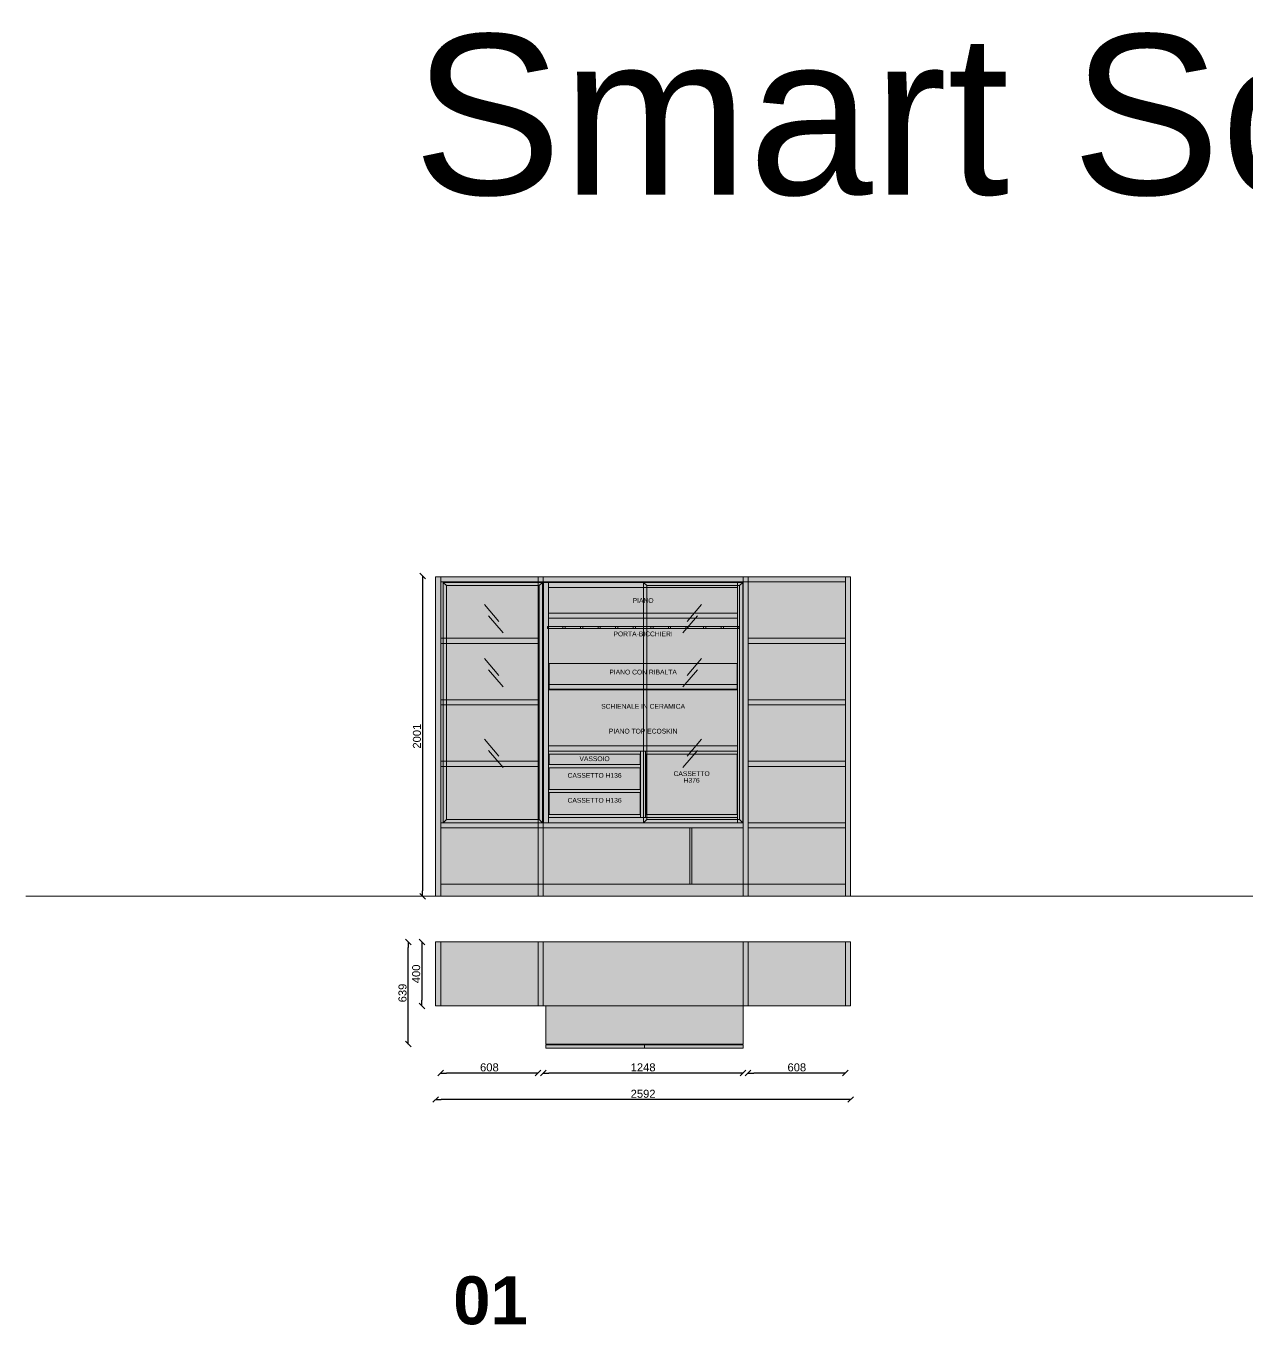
# Model space of a CAD drawing. Header units: inches. Extents: x -2150 to 187520, y -61540 to -22885.
# Drawn here: x 51079 to 58699, y -32572 to -24456 of the extents above; entities that cross this region are included whole.
import ezdxf

# ---------------------------------------------------------------- set-up
doc = ezdxf.new("R2010")
doc.units = ezdxf.units.IN
doc.header["$MEASUREMENT"] = 0
doc.linetypes.add('ISO-02 Linea a tratti', pattern=[3.81, 3.048, -0.762])
for name, color, linetype, lineweight in [('Linee arredi', 3, 'Continuous', 20), ('Nessuna', 7, 'Continuous', 5), ('Testi ENG', 7, 'Continuous', 5)]:
    doc.layers.add(name, color=color, linetype=linetype, lineweight=lineweight)
doc.layers.add('Quote', color=5, linetype='Continuous')
doc.styles.add('AI', font='Arial.ttf')
doc.styles.add('Arial', font='Arial.ttf')
doc.styles.add('Arial (bold)', font='Arial Bold.ttf')
doc.styles.add('Helvetica', font='Helvetica.ttf')
doc.dimstyles.new('M&C_quote arredo', dxfattribs={"dimtxt": 50, "dimasz": 35.34668, "dimexe": 0, "dimexo": 0, "dimgap": 10, "dimtad": 1, "dimdec": 0, "dimtxsty": 'Arial', "dimblk": 'VW_SLASH', "dimcen": 0, "dimse1": 1, "dimse2": 1, "dimazin": 0, "dimtfac": 1, "dimtdec": 0, "dimtix": 1, "dimtmove": 0, "dimatfit": 0, "dimldrblk": 'VW_SLASH', "dimfxl": 0, "dimfxlon": 1, "dimfrac": 2, "dimtolj": 1, "dimarcsym": 0})

# ---------------------------------------------------------------- blocks, each defined once
blk = doc.blocks.new('VW_SLASH')
at = {"color": 0, "linetype": 'ByBlock', "lineweight": -2, "transparency": 16777216}
blk.add_line((0, 0), (-1, 0), dxfattribs=at)
at = {"color": 0, "linetype": 'Continuous', "lineweight": -2, "transparency": 16777216, "flags": 128}
blk.add_lwpolyline([(0.5, 0.5), (-0.5, -0.5)], dxfattribs=at)
blk = doc.blocks.new('*D328')
at = {"layer": 'Defpoints', "color": 0, "transparency": 16777216}
for p in [(53637.4, -27892.6), (53556.4, -29893.6), (53637.4, -29893.6)]:
    blk.add_point(p, dxfattribs=at)
at = {"layer": 'Quote', "color": 0, "lineweight": -2, "transparency": 16777216}
blk.add_line((53556.4, -27928), (53556.4, -29858.3), dxfattribs=at)
at = {"layer": 'Quote', "color": 0, "lineweight": -2, "transparency": 16777216, "xscale": 35.3466796875, "yscale": 35.3466796875, "zscale": 35.3466796875}
for p, rotation in [((53556.4, -27892.6), 90), ((53556.4, -29893.6), 270)]:
    blk.add_blockref('VW_SLASH', p, dxfattribs=dict(at, rotation=rotation))
at = {"layer": 'Quote', "color": 0, "transparency": 16777216, "insert": (53520.9, -28893.1), "char_height": 50, "attachment_point": 5, "rotation": 90, "style": 'Arial'}
blk.add_mtext('\\A1;2001', dxfattribs=at)
blk = doc.blocks.new('*D329')
at = {"layer": 'Defpoints', "color": 0, "transparency": 16777216}
for p in [(53669.4, -30578.1), (54277.4, -30578.1), (53669.4, -30997.9)]:
    blk.add_point(p, dxfattribs=at)
at = {"layer": 'Quote', "color": 0, "lineweight": -2, "transparency": 16777216}
blk.add_line((54242, -30997.9), (53704.7, -30997.9), dxfattribs=at)
at = {"layer": 'Quote', "color": 0, "lineweight": -2, "transparency": 16777216, "xscale": 35.3466796875, "yscale": 35.3466796875, "zscale": 35.3466796875, "rotation": 180}
blk.add_blockref('VW_SLASH', (53669.4, -30997.9), dxfattribs=at)
at = {"layer": 'Quote', "color": 0, "lineweight": -2, "transparency": 16777216, "xscale": 35.3466796875, "yscale": 35.3466796875, "zscale": 35.3466796875}
blk.add_blockref('VW_SLASH', (54277.4, -30997.9), dxfattribs=at)
at = {"layer": 'Quote', "color": 0, "transparency": 16777216, "insert": (53973.4, -30962.4), "char_height": 50, "attachment_point": 5, "style": 'Arial'}
blk.add_mtext('\\A1;608', dxfattribs=at)
blk = doc.blocks.new('*D330')
at = {"layer": 'Defpoints', "color": 0, "transparency": 16777216}
for p in [(54309.4, -30837.9), (55557.4, -30837.9), (54309.4, -30997.9)]:
    blk.add_point(p, dxfattribs=at)
at = {"layer": 'Quote', "color": 0, "lineweight": -2, "transparency": 16777216}
blk.add_line((55522, -30997.9), (54344.7, -30997.9), dxfattribs=at)
at = {"layer": 'Quote', "color": 0, "lineweight": -2, "transparency": 16777216, "xscale": 35.3466796875, "yscale": 35.3466796875, "zscale": 35.3466796875, "rotation": 180}
blk.add_blockref('VW_SLASH', (54309.4, -30997.9), dxfattribs=at)
at = {"layer": 'Quote', "color": 0, "lineweight": -2, "transparency": 16777216, "xscale": 35.3466796875, "yscale": 35.3466796875, "zscale": 35.3466796875}
blk.add_blockref('VW_SLASH', (55557.4, -30997.9), dxfattribs=at)
at = {"layer": 'Quote', "color": 0, "transparency": 16777216, "insert": (54933.4, -30962.4), "char_height": 50, "attachment_point": 5, "style": 'Arial'}
blk.add_mtext('\\A1;1248', dxfattribs=at)
blk = doc.blocks.new('*D331')
at = {"layer": 'Defpoints', "color": 0, "transparency": 16777216}
for p in [(56197.4, -30578.1), (55589.4, -30837.9), (55589.4, -30997.9)]:
    blk.add_point(p, dxfattribs=at)
at = {"layer": 'Quote', "color": 0, "lineweight": -2, "transparency": 16777216}
blk.add_line((56162, -30997.9), (55624.7, -30997.9), dxfattribs=at)
at = {"layer": 'Quote', "color": 0, "lineweight": -2, "transparency": 16777216, "xscale": 35.3466796875, "yscale": 35.3466796875, "zscale": 35.3466796875, "rotation": 180}
blk.add_blockref('VW_SLASH', (55589.4, -30997.9), dxfattribs=at)
at = {"layer": 'Quote', "color": 0, "lineweight": -2, "transparency": 16777216, "xscale": 35.3466796875, "yscale": 35.3466796875, "zscale": 35.3466796875}
blk.add_blockref('VW_SLASH', (56197.4, -30997.9), dxfattribs=at)
at = {"layer": 'Quote', "color": 0, "transparency": 16777216, "insert": (55893.4, -30962.4), "char_height": 50, "attachment_point": 5, "style": 'Arial'}
blk.add_mtext('\\A1;608', dxfattribs=at)
blk = doc.blocks.new('*D332')
at = {"layer": 'Defpoints', "color": 0, "transparency": 16777216}
for p in [(53637.4, -30578.1), (56229.4, -30578.1), (53637.4, -31162.9)]:
    blk.add_point(p, dxfattribs=at)
at = {"layer": 'Quote', "color": 0, "lineweight": -2, "transparency": 16777216}
blk.add_line((56194, -31162.9), (53672.7, -31162.9), dxfattribs=at)
at = {"layer": 'Quote', "color": 0, "lineweight": -2, "transparency": 16777216, "xscale": 35.3466796875, "yscale": 35.3466796875, "zscale": 35.3466796875, "rotation": 180}
blk.add_blockref('VW_SLASH', (53637.4, -31162.9), dxfattribs=at)
at = {"layer": 'Quote', "color": 0, "lineweight": -2, "transparency": 16777216, "xscale": 35.3466796875, "yscale": 35.3466796875, "zscale": 35.3466796875}
blk.add_blockref('VW_SLASH', (56229.4, -31162.9), dxfattribs=at)
at = {"layer": 'Quote', "color": 0, "transparency": 16777216, "insert": (54933.4, -31127.4), "char_height": 50, "attachment_point": 5, "style": 'Arial'}
blk.add_mtext('\\A1;2592', dxfattribs=at)
blk = doc.blocks.new('*D333')
at = {"layer": 'Defpoints', "color": 0, "transparency": 16777216}
for p in [(53637.4, -30178.1), (53551.7, -30578.1), (53637.4, -30578.1)]:
    blk.add_point(p, dxfattribs=at)
at = {"layer": 'Quote', "color": 0, "lineweight": -2, "transparency": 16777216}
blk.add_line((53551.7, -30213.5), (53551.7, -30542.8), dxfattribs=at)
at = {"layer": 'Quote', "color": 0, "lineweight": -2, "transparency": 16777216, "xscale": 35.3466796875, "yscale": 35.3466796875, "zscale": 35.3466796875}
for p, rotation in [((53551.7, -30178.1), 90), ((53551.7, -30578.1), 270)]:
    blk.add_blockref('VW_SLASH', p, dxfattribs=dict(at, rotation=rotation))
at = {"layer": 'Quote', "color": 0, "transparency": 16777216, "insert": (53516.2, -30378.1), "char_height": 50, "attachment_point": 5, "rotation": 90, "style": 'Arial'}
blk.add_mtext('\\A1;400', dxfattribs=at)
blk = doc.blocks.new('*D334')
at = {"layer": 'Defpoints', "color": 0, "transparency": 16777216}
for p in [(53466.4, -30178.1), (54218.1, -30178.1), (54326.6, -30817.1)]:
    blk.add_point(p, dxfattribs=at)
at = {"layer": 'Quote', "color": 0, "lineweight": -2, "transparency": 16777216}
blk.add_line((53466.4, -30781.8), (53466.4, -30213.5), dxfattribs=at)
at = {"layer": 'Quote', "color": 0, "lineweight": -2, "transparency": 16777216, "xscale": 35.3466796875, "yscale": 35.3466796875, "zscale": 35.3466796875}
for p, rotation in [((53466.4, -30178.1), 90), ((53466.4, -30817.1), 270)]:
    blk.add_blockref('VW_SLASH', p, dxfattribs=dict(at, rotation=rotation))
at = {"layer": 'Quote', "color": 0, "transparency": 16777216, "insert": (53430.9, -30497.6), "char_height": 50, "attachment_point": 5, "rotation": 90, "style": 'Arial'}
blk.add_mtext('\\A1;639', dxfattribs=at)
blk = doc.blocks.new('Gruppo-47')
h = blk.add_hatch(color=252)
h.dxf.hatch_style = 1
h.paths.add_polyline_path([(-85875.7, 60391.8), (-86494.8, 60391.8), (-86474.8, 60371.8), (-85895.7, 60371.8)])
h.paths.add_polyline_path([(-85875.7, 60391.8), (-85895.7, 60371.8), (-85895.7, 58910.2), (-85875.7, 58890.2)])
h.paths.add_polyline_path([(-86474.8, 60371.8), (-86494.8, 60391.8), (-86494.8, 58890.2), (-86474.8, 58910.2)])
h.paths.add_polyline_path([(-85895.7, 58910.2), (-86474.8, 58910.2), (-86494.8, 58890.2), (-85875.7, 58890.2)])
at = {"layer": 'Linee arredi', "linetype": 'Continuous', "lineweight": 13}
for p, q in [((-86494.8, 60391.8), (-86474.8, 60371.8)), ((-85895.7, 60371.8), (-85875.7, 60391.8)), ((-86238, 60253.8), (-86147.3, 60148.1)), ((-86211.5, 60182.1), (-86120.9, 60076.4)), ((-86238, 59916.5), (-86147.3, 59810.8)), ((-86211.5, 59844.7), (-86120.9, 59739)), ((-86238, 59412.1), (-86147.3, 59306.4)), ((-86211.5, 59340.4), (-86120.9, 59234.7)), ((-86474.8, 58910.2), (-86494.8, 58890.2)), ((-85895.7, 58910.2), (-85875.7, 58890.2))]:
    blk.add_line(p, q, dxfattribs=at)
at = {"layer": 'Linee arredi', "linetype": 'Continuous', "lineweight": 13, "transparency": 33554687, "flags": 128}
for points in [[(-85875.7, 60391.8), (-85875.7, 58890.2), (-86494.8, 58890.2), (-86494.8, 60391.8)], [(-86474.8, 58910.2), (-85895.7, 58910.2), (-85895.7, 60371.8), (-86474.8, 60371.8)], [(-86474.8, 60371.8), (-85895.7, 60371.8), (-85895.7, 58910.2), (-86474.8, 58910.2)]]:
    blk.add_lwpolyline(points, close=True, dxfattribs=at)
at = {"layer": 'Linee arredi', "linetype": 'Continuous', "lineweight": 13, "flags": 128}
for points in [[(-85875.7, 60391.8), (-85875.7, 58890.2), (-86494.8, 58890.2), (-86494.8, 60391.8)], [(-86474.8, 60371.8), (-85895.7, 60371.8), (-85895.7, 58910.2), (-86474.8, 58910.2)], [(-86474.8, 58910.2), (-85895.7, 58910.2), (-85895.7, 60371.8), (-86474.8, 60371.8)]]:
    blk.add_lwpolyline(points, close=True, dxfattribs=at)
blk = doc.blocks.new('Simbolo-2')
at = {"layer": 'Nessuna', "color": 7, "linetype": 'Continuous', "lineweight": 5, "transparency": 33554687, "flags": 128}
blk.add_lwpolyline([(-47.9232, 5.9904), (47.9232, 5.9904), (47.9232, -5.9904), (-47.9232, -5.9904)], close=True, dxfattribs=at)
blk = doc.blocks.new('Gruppo-48')
h = blk.add_hatch(color=252)
h.dxf.hatch_style = 1
h.paths.add_polyline_path([(-84624.7, 60391.8), (-85243.7, 60391.8), (-85223.8, 60371.8), (-84644.7, 60371.8)])
h.paths.add_polyline_path([(-85223.8, 60371.8), (-85243.7, 60391.8), (-85243.7, 58890.2), (-85223.8, 58910.2)])
h.paths.add_polyline_path([(-84624.7, 60391.8), (-84644.7, 60371.8), (-84644.7, 58910.2), (-84624.7, 58890.2)])
h.paths.add_polyline_path([(-84644.7, 58910.2), (-85223.8, 58910.2), (-85243.7, 58890.2), (-84624.7, 58890.2)])
at = {"layer": 'Linee arredi', "linetype": 'Continuous', "lineweight": 13}
for p, q in [((-85223.8, 60371.8), (-85243.7, 60391.8)), ((-84624.7, 60391.8), (-84644.7, 60371.8)), ((-84881.5, 60253.8), (-84972.2, 60148.1)), ((-84907.9, 60182.1), (-84998.6, 60076.4)), ((-84881.5, 59916.5), (-84972.2, 59810.8)), ((-84907.9, 59844.7), (-84998.6, 59739)), ((-84881.5, 59412.1), (-84972.2, 59306.4)), ((-84907.9, 59340.4), (-84998.6, 59234.7)), ((-85223.8, 58910.2), (-85243.7, 58890.2)), ((-84644.7, 58910.2), (-84624.7, 58890.2))]:
    blk.add_line(p, q, dxfattribs=at)
at = {"layer": 'Linee arredi', "linetype": 'Continuous', "lineweight": 13, "transparency": 33554687, "flags": 128}
for points in [[(-85243.7, 60391.8), (-85243.7, 58890.2), (-84624.7, 58890.2), (-84624.7, 60391.8)], [(-84644.7, 58910.2), (-85223.8, 58910.2), (-85223.8, 60371.8), (-84644.7, 60371.8)], [(-85223.8, 60371.8), (-84644.7, 60371.8), (-84644.7, 58910.2), (-85223.8, 58910.2)]]:
    blk.add_lwpolyline(points, close=True, dxfattribs=at)
at = {"layer": 'Linee arredi', "linetype": 'Continuous', "lineweight": 13, "flags": 128}
for points in [[(-85243.7, 60391.8), (-85243.7, 58890.2), (-84624.7, 58890.2), (-84624.7, 60391.8)], [(-84644.7, 60371.8), (-85223.8, 60371.8), (-85223.8, 58910.2), (-84644.7, 58910.2)], [(-84644.7, 58910.2), (-85223.8, 58910.2), (-85223.8, 60371.8), (-84644.7, 60371.8)]]:
    blk.add_lwpolyline(points, close=True, dxfattribs=at)
blk = doc.blocks.new('Gruppo-49')
h = blk.add_hatch(color=252)
h.dxf.hatch_style = 1
h.paths.add_polyline_path([(-85868.7, 60391.8), (-85836.8, 60391.8), (-85836.8, 58890.2), (-85868.7, 58890.2)])
h = blk.add_hatch(color=252)
h.dxf.hatch_style = 1
h.paths.add_polyline_path([(-85836.8, 60391.8), (-84656.7, 60391.8), (-84656.7, 60359.8), (-85836.8, 60359.8)])
h = blk.add_hatch(color=252)
h.dxf.hatch_style = 1
h.paths.add_polyline_path([(-84656.7, 60391.8), (-84624.7, 60391.8), (-84624.7, 58890.2), (-84656.7, 58890.2)])
at = {"transparency": 33554646}
h = blk.add_hatch(color=256, dxfattribs=at)
h.dxf.hatch_style = 1
h.set_gradient(color1=(195, 255, 255), tint=1)
h.paths.add_polyline_path([(-85895.7, 60371.8), (-86474.8, 60371.8), (-86474.8, 58910.2), (-85895.7, 58910.2)])
h = blk.add_hatch(color=256, dxfattribs=at)
h.dxf.hatch_style = 1
h.set_gradient(color1=(195, 255, 255), tint=1)
h.paths.add_polyline_path([(-84644.4, 60371.8), (-85223.4, 60371.8), (-85223.4, 58910.2), (-84644.4, 58910.2)])
h = blk.add_hatch(color=252)
h.dxf.hatch_style = 1
h.paths.add_polyline_path([(-85836.8, 60200.1), (-84656.7, 60200.1), (-84656.7, 60168.1), (-85836.8, 60168.1)])
h = blk.add_hatch(color=252)
h.dxf.hatch_style = 1
h.paths.add_polyline_path([(-84659.7, 59884.1), (-84659.7, 59724.4), (-85833.8, 59724.4), (-85833.8, 59884.1)])
h = blk.add_hatch(color=252)
h.dxf.hatch_style = 1
h.paths.add_polyline_path([(-85836.8, 59369.4), (-84656.7, 59369.4), (-84656.7, 59337.5), (-85836.8, 59337.5)])
h = blk.add_hatch(color=252)
h.dxf.hatch_style = 1
h.paths.add_polyline_path([(-85833.8, 59317.5), (-85265.7, 59317.5), (-85265.7, 59253.6), (-85833.8, 59253.6)])
h = blk.add_hatch(color=252)
h.dxf.hatch_style = 1
h.paths.add_polyline_path([(-85227.8, 59317.5), (-84659.7, 59317.5), (-84659.7, 58942.1), (-85227.8, 58942.1)])
h = blk.add_hatch(color=252)
h.dxf.hatch_style = 1
h.paths.add_polyline_path([(-85833.8, 59233.6), (-85265.7, 59233.6), (-85265.7, 59097.9), (-85833.8, 59097.9)])
h = blk.add_hatch(color=252)
h.dxf.hatch_style = 1
h.paths.add_polyline_path([(-85265.7, 58942.1), (-85833.8, 58942.1), (-85833.8, 59077.9), (-85265.7, 59077.9)])
h = blk.add_hatch(color=252)
h.dxf.hatch_style = 1
h.paths.add_polyline_path([(-85836.8, 58922.1), (-84656.7, 58922.1), (-84656.7, 58890.2), (-85836.8, 58890.2)])
at = {"layer": 'Linee arredi', "linetype": 'Continuous', "lineweight": 13}
for p, q in [((-85868.7, 60391.8), (-85868.7, 58890.2)), ((-85868.7, 60391.8), (-85836.8, 60391.8)), ((-84656.7, 60391.8), (-85836.8, 60391.8)), ((-85836.8, 58890.2), (-85836.8, 60391.8)), ((-84656.7, 60359.8), (-84656.7, 60391.8)), ((-84656.7, 58890.2), (-84656.7, 60391.8)), ((-84656.7, 60391.8), (-84624.7, 60391.8)), ((-84624.7, 60391.8), (-84624.7, 58890.2)), ((-85836.8, 60359.8), (-84656.7, 60359.8)), ((-84656.7, 60200.1), (-85836.8, 60200.1)), ((-84656.7, 60168.1), (-85836.8, 60168.1)), ((-84656.7, 60116.2), (-85836.8, 60116.2)), ((-84656.7, 60104.2), (-85836.8, 60104.2)), ((-85747.9, 60104.2), (-85747.9, 60116.2)), ((-85734, 60104.2), (-85734, 60116.2)), ((-85638.1, 60104.2), (-85638.1, 60116.2)), ((-85624.1, 60104.2), (-85624.1, 60116.2)), ((-85528.3, 60104.2), (-85528.3, 60116.2)), ((-85514.3, 60104.2), (-85514.3, 60116.2)), ((-85418.5, 60104.2), (-85418.5, 60116.2)), ((-85404.5, 60104.2), (-85404.5, 60116.2)), ((-85308.6, 60104.2), (-85308.6, 60116.2)), ((-85294.7, 60104.2), (-85294.7, 60116.2)), ((-85198.8, 60104.2), (-85198.8, 60116.2)), ((-85184.8, 60104.2), (-85184.8, 60116.2)), ((-85089, 60104.2), (-85089, 60116.2)), ((-85075, 60104.2), (-85075, 60116.2)), ((-84979.2, 60104.2), (-84979.2, 60116.2)), ((-84965.2, 60104.2), (-84965.2, 60116.2)), ((-84869.3, 60104.2), (-84869.3, 60116.2)), ((-84855.4, 60104.2), (-84855.4, 60116.2)), ((-84759.5, 60104.2), (-84759.5, 60116.2)), ((-84745.5, 60104.2), (-84745.5, 60116.2)), ((-84656.7, 59720.9), (-85836.8, 59720.9)), ((-84656.7, 59369.4), (-85836.8, 59369.4)), ((-84656.7, 59337.5), (-85836.8, 59337.5)), ((-85262.7, 59337.5), (-85262.7, 58922.1)), ((-85230.8, 59337.5), (-85230.8, 58922.1)), ((-85227.8, 58942.1), (-85227.8, 59317.5)), ((-84659.7, 59317.5), (-84659.7, 58942.1)), ((-85833.8, 59221.7), (-85836.8, 59221.7)), ((-85262.7, 59221.7), (-85265.7, 59221.7)), ((-85836.8, 58922.1), (-84656.7, 58922.1)), ((-84659.7, 58942.1), (-85227.8, 58942.1)), ((-85868.7, 58890.2), (-85836.8, 58890.2)), ((-85836.8, 58890.2), (-84656.7, 58890.2)), ((-84656.7, 58890.2), (-84624.7, 58890.2))]:
    blk.add_line(p, q, dxfattribs=at)
at = {"layer": 'Linee arredi', "linetype": 'Continuous', "lineweight": 13, "transparency": 33554687, "flags": 128}
for points in [[(-85868.7, 60391.8), (-85836.8, 60391.8), (-85836.8, 58890.2), (-85868.7, 58890.2)], [(-85836.8, 60391.8), (-84656.7, 60391.8), (-84656.7, 60359.8), (-85836.8, 60359.8)], [(-84656.7, 60391.8), (-84624.7, 60391.8), (-84624.7, 58890.2), (-84656.7, 58890.2)], [(-85836.8, 60359.8), (-84656.7, 60359.8), (-84656.7, 58922.1), (-85836.8, 58922.1)], [(-85836.8, 60200.1), (-84656.7, 60200.1), (-84656.7, 60168.1), (-85836.8, 60168.1)], [(-85836.8, 59752.8), (-84656.7, 59752.8), (-84656.7, 59720.9), (-85836.8, 59720.9)], [(-85836.8, 59369.4), (-84656.7, 59369.4), (-84656.7, 59337.5), (-85836.8, 59337.5)], [(-85262.7, 59337.5), (-85230.8, 59337.5), (-85230.8, 58922.1), (-85262.7, 58922.1)], [(-85833.8, 59317.5), (-85265.7, 59317.5), (-85265.7, 59253.6), (-85833.8, 59253.6)], [(-85227.8, 59317.5), (-84659.7, 59317.5), (-84659.7, 58942.1), (-85227.8, 58942.1)], [(-85833.8, 59233.6), (-85265.7, 59233.6), (-85265.7, 59097.9), (-85833.8, 59097.9)], [(-85833.8, 59077.9), (-85265.7, 59077.9), (-85265.7, 58942.1), (-85833.8, 58942.1)], [(-85836.8, 58922.1), (-84656.7, 58922.1), (-84656.7, 58890.2), (-85836.8, 58890.2)]]:
    blk.add_lwpolyline(points, close=True, dxfattribs=at)
at = {"layer": 'Linee arredi', "linetype": 'Continuous', "lineweight": 13, "flags": 128}
blk.add_lwpolyline([(-84659.7, 59884.1), (-84659.7, 59724.4), (-85833.8, 59724.4), (-85833.8, 59884.1)], close=True, dxfattribs=at)
at = {"layer": 'Linee arredi', "linetype": 'ISO-02 Linea a tratti', "lineweight": 13, "flags": 128}
blk.add_lwpolyline([(-84656.7, 59752.8), (-84659.7, 59752.8), (-85833.8, 59752.8), (-85836.8, 59752.8)], dxfattribs=at)
at = {"layer": 'Linee arredi', "linetype": 'Continuous', "lineweight": 13}
for points in [[(-85833.8, 59233.6), (-85265.7, 59233.6), (-85265.7, 59097.9), (-85833.8, 59097.9)], [(-85265.7, 58942.1), (-85833.8, 58942.1), (-85833.8, 59077.9), (-85265.7, 59077.9)]]:
    blk.add_lwpolyline(points, close=True, dxfattribs=at)
at = {"layer": 'Linee arredi', "transparency": 33554687}
for name, p in [('Gruppo-47', (0, 0)), ('Gruppo-48', (0.3, 0))]:
    blk.add_blockref(name, p, dxfattribs=at)
at = {"layer": 'Linee arredi', "lineweight": 13, "transparency": 33554687}
for p in [(-85795.9, 60110.2), (-85686, 60110.2), (-85576.2, 60110.2), (-85466.4, 60110.2), (-85356.6, 60110.2), (-85246.7, 60110.2), (-85136.9, 60110.2), (-85027.1, 60110.2), (-84917.3, 60110.2), (-84807.4, 60110.2), (-84697.6, 60110.2)]:
    blk.add_blockref('Simbolo-2', p, dxfattribs=at)
at = {"layer": 'Testi ENG', "lineweight": 13, "transparency": 33554687, "char_height": 30, "attachment_point": 2, "line_spacing_factor": 0.834288, "style": 'Helvetica'}
for s, insert in [('PIANO', (-85246.7, 60293.3)), ('PORTA-BICCHIERI', (-85246.7, 60084.5)), ('PIANO CON RIBALTA', (-85246.7, 59846.2)), ('SCHIENALE IN CERAMICA', (-85246.7, 59632.1)), ('PIANO TOP ECOSKIN', (-85246.7, 59477.1)), ('VASSOIO', (-85549.8, 59304.8)), ('CASSETTO H136', (-85549.8, 59200.6)), ('CASSETTO\\PH376', (-84943.7, 59211.5)), ('CASSETTO H136', (-85549.8, 59044.9))]:
    blk.add_mtext(s, dxfattribs=dict(at, insert=insert))

msp = doc.modelspace()

# ---------------------------------------------------------------- hatches: boundary and pattern name
at = {"layer": 'Linee arredi'}
h = msp.add_hatch(color=7, dxfattribs=at)
h.dxf.hatch_style = 1
h.paths.add_polyline_path([(53637.4, -27897.6), (53669.4, -27897.6), (53669.4, -29893.6), (53637.4, -29893.6)])
h = msp.add_hatch(color=7, dxfattribs=at)
h.dxf.hatch_style = 1
h.paths.add_polyline_path([(53669.4, -27897.6), (55557.4, -27897.6), (55557.4, -27929.6), (53669.4, -27929.6)])
h = msp.add_hatch(color=7, dxfattribs=at)
h.dxf.hatch_style = 1
h.paths.add_polyline_path([(54277.4, -27897.6), (54309.4, -27897.6), (54309.4, -29893.6), (54277.4, -29893.6)])
h = msp.add_hatch(color=7, dxfattribs=at)
h.dxf.hatch_style = 1
h.paths.add_polyline_path([(55557.4, -27897.6), (55589.4, -27897.6), (55589.4, -29893.6), (55557.4, -29893.6)])
h = msp.add_hatch(color=7, dxfattribs=at)
h.dxf.hatch_style = 1
h.paths.add_polyline_path([(55589.4, -27929.6), (55589.4, -27897.6), (56197.4, -27897.6), (56197.4, -27929.6)])
h = msp.add_hatch(color=7, dxfattribs=at)
h.dxf.hatch_style = 1
h.paths.add_polyline_path([(56197.4, -27897.6), (56229.4, -27897.6), (56229.4, -29893.6), (56197.4, -29893.6)])
h = msp.add_hatch(color=254, dxfattribs=at)
h.dxf.hatch_style = 1
h.paths.add_polyline_path([(56197.4, -29817.6), (53669.4, -29817.6), (53669.4, -27929.6), (56197.4, -27929.6)])
h = msp.add_hatch(color=7, dxfattribs=at)
h.dxf.hatch_style = 1
h.paths.add_polyline_path([(53669.4, -28281.6), (54277.4, -28281.6), (54277.4, -28313.6), (53669.4, -28313.6)])
h = msp.add_hatch(color=7, dxfattribs=at)
h.dxf.hatch_style = 1
h.paths.add_polyline_path([(55589.4, -28313.6), (55589.4, -28281.6), (56197.4, -28281.6), (56197.4, -28313.6)])
h = msp.add_hatch(color=7, dxfattribs=at)
h.dxf.hatch_style = 1
h.paths.add_polyline_path([(53669.4, -28665.6), (54277.4, -28665.6), (54277.4, -28697.6), (53669.4, -28697.6)])
h = msp.add_hatch(color=7, dxfattribs=at)
h.dxf.hatch_style = 1
h.paths.add_polyline_path([(55589.4, -28697.6), (55589.4, -28665.6), (56197.4, -28665.6), (56197.4, -28697.6)])
h = msp.add_hatch(color=7, dxfattribs=at)
h.dxf.hatch_style = 1
h.paths.add_polyline_path([(53669.4, -29049.6), (54277.4, -29049.6), (54277.4, -29081.6), (53669.4, -29081.6)])
h = msp.add_hatch(color=7, dxfattribs=at)
h.dxf.hatch_style = 1
h.paths.add_polyline_path([(55589.4, -29081.6), (55589.4, -29049.6), (56197.4, -29049.6), (56197.4, -29081.6)])
h = msp.add_hatch(color=7, dxfattribs=at)
h.dxf.hatch_style = 1
h.paths.add_polyline_path([(53669.4, -29433.6), (55557.4, -29433.6), (55557.4, -29465.6), (53669.4, -29465.6)])
h = msp.add_hatch(color=7, dxfattribs=at)
h.dxf.hatch_style = 1
h.paths.add_polyline_path([(55589.4, -29465.6), (55589.4, -29433.6), (56197.4, -29433.6), (56197.4, -29465.6)])
h = msp.add_hatch(color=7, dxfattribs=at)
h.dxf.hatch_style = 1
h.paths.add_polyline_path([(53669.4, -29817.6), (54277.4, -29817.6), (54277.4, -29893.6), (53669.4, -29893.6)])
h = msp.add_hatch(color=7, dxfattribs=at)
h.dxf.hatch_style = 1
h.paths.add_polyline_path([(54309.4, -29893.6), (54309.4, -29817.6), (55557.4, -29817.6), (55557.4, -29893.6)])
h = msp.add_hatch(color=7, dxfattribs=at)
h.dxf.hatch_style = 1
h.paths.add_polyline_path([(55589.4, -29893.6), (55589.4, -29817.6), (56197.4, -29817.6), (56197.4, -29893.6)])
h = msp.add_hatch(color=7, dxfattribs=at)
h.dxf.hatch_style = 1
h.paths.add_polyline_path([(53637.4, -30578.1), (53669.4, -30578.1), (53669.4, -30178.1), (53637.4, -30178.1)])
h = msp.add_hatch(color=7, dxfattribs=at)
h.dxf.hatch_style = 1
h.paths.add_polyline_path([(54277.4, -30178.1), (53669.4, -30178.1), (53669.4, -30578.1), (54277.4, -30578.1)])
h = msp.add_hatch(color=7, dxfattribs=at)
h.dxf.hatch_style = 1
h.paths.add_polyline_path([(54277.4, -30578.1), (54309.4, -30578.1), (54309.4, -30178.1), (54277.4, -30178.1)])
h = msp.add_hatch(color=7, dxfattribs=at)
h.dxf.hatch_style = 1
h.paths.add_polyline_path([(55557.4, -30178.1), (54309.4, -30178.1), (54309.4, -30578.1), (55557.4, -30578.1)])
h = msp.add_hatch(color=7, dxfattribs=at)
h.dxf.hatch_style = 1
h.paths.add_polyline_path([(55557.4, -30578.1), (55589.4, -30578.1), (55589.4, -30178.1), (55557.4, -30178.1)])
h = msp.add_hatch(color=7, dxfattribs=at)
h.dxf.hatch_style = 1
h.paths.add_polyline_path([(56197.4, -30178.1), (55589.4, -30178.1), (55589.4, -30578.1), (56197.4, -30578.1)])
h = msp.add_hatch(color=7, dxfattribs=at)
h.dxf.hatch_style = 1
h.paths.add_polyline_path([(56197.4, -30578.1), (56229.4, -30578.1), (56229.4, -30178.1), (56197.4, -30178.1)])
h = msp.add_hatch(color=253, dxfattribs=at)
h.dxf.hatch_style = 1
h.paths.add_polyline_path([(55557.4, -30821.1), (54942, -30821.1), (54942, -30843.1), (55557.4, -30843.1)])
h.paths.add_polyline_path([(55557.4, -30817.1), (55557.4, -30578.1), (54326.6, -30578.1), (54326.6, -30817.1)])
h.paths.add_polyline_path([(54326.6, -30843.1), (54942, -30843.1), (54942, -30821.1), (54326.6, -30821.1)])

# ---------------------------------------------------------------- linework, layer by layer
at = {"layer": 'Linee arredi', "color": 7}
msp.add_line((51079.1, -29893.6), (97088.4, -29893.6), dxfattribs=at)
at = {"layer": 'Linee arredi', "linetype": 'Continuous', "lineweight": 5, "transparency": 33554687, "flags": 128}
for points in [[(53637.4, -27897.6), (53669.4, -27897.6), (53669.4, -29893.6), (53637.4, -29893.6)], [(53669.4, -27897.6), (55557.4, -27897.6), (55557.4, -27929.6), (53669.4, -27929.6)], [(54277.4, -27897.6), (54309.4, -27897.6), (54309.4, -29893.6), (54277.4, -29893.6)], [(55557.4, -27897.6), (55589.4, -27897.6), (55589.4, -29893.6), (55557.4, -29893.6)], [(55589.4, -27929.6), (55589.4, -27897.6), (56197.4, -27897.6), (56197.4, -27929.6)], [(56197.4, -27897.6), (56229.4, -27897.6), (56229.4, -29893.6), (56197.4, -29893.6)], [(53669.4, -27929.6), (56197.4, -27929.6), (56197.4, -29817.6), (53669.4, -29817.6)], [(53669.4, -28281.6), (54277.4, -28281.6), (54277.4, -28313.6), (53669.4, -28313.6)], [(55589.4, -28313.6), (55589.4, -28281.6), (56197.4, -28281.6), (56197.4, -28313.6)], [(53669.4, -28665.6), (54277.4, -28665.6), (54277.4, -28697.6), (53669.4, -28697.6)], [(55589.4, -28697.6), (55589.4, -28665.6), (56197.4, -28665.6), (56197.4, -28697.6)], [(53669.4, -29049.6), (54277.4, -29049.6), (54277.4, -29081.6), (53669.4, -29081.6)], [(55589.4, -29081.6), (55589.4, -29049.6), (56197.4, -29049.6), (56197.4, -29081.6)], [(53669.4, -29433.6), (55557.4, -29433.6), (55557.4, -29465.6), (53669.4, -29465.6)], [(55589.4, -29465.6), (55589.4, -29433.6), (56197.4, -29433.6), (56197.4, -29465.6)], [(55225.4, -29465.6), (55237.4, -29465.6), (55237.4, -29817.6), (55225.4, -29817.6)], [(53669.4, -29817.6), (54277.4, -29817.6), (54277.4, -29893.6), (53669.4, -29893.6)], [(54309.4, -29893.6), (54309.4, -29817.6), (55557.4, -29817.6), (55557.4, -29893.6)], [(55589.4, -29893.6), (55589.4, -29817.6), (56197.4, -29817.6), (56197.4, -29893.6)], [(53637.4, -30178.1), (53669.4, -30178.1), (53669.4, -30578.1), (53637.4, -30578.1)], [(53669.4, -30178.1), (56197.4, -30178.1), (56197.4, -30578.1), (53669.4, -30578.1)], [(54277.4, -30178.1), (54309.4, -30178.1), (54309.4, -30578.1), (54277.4, -30578.1)], [(55557.4, -30178.1), (55589.4, -30178.1), (55589.4, -30578.1), (55557.4, -30578.1)], [(56197.4, -30178.1), (56229.4, -30178.1), (56229.4, -30578.1), (56197.4, -30578.1)], [(55557.4, -30578.1), (54326.6, -30578.1), (54326.6, -30817.1), (55557.4, -30817.1)]]:
    msp.add_lwpolyline(points, close=True, dxfattribs=at)
at = {"layer": 'Linee arredi'}
for points in [[(56197.4, -29817.6), (53669.4, -29817.6), (53669.4, -27929.6), (56197.4, -27929.6)], [(54326.6, -30843.1), (54942, -30843.1), (54942, -30821.1), (54326.6, -30821.1)], [(55557.4, -30843.1), (54942, -30843.1), (54942, -30821.1), (55557.4, -30821.1)]]:
    msp.add_lwpolyline(points, close=True, dxfattribs=at)

# ---------------------------------------------------------------- block references
at = {"layer": 'Linee arredi', "transparency": 33554687}
msp.add_blockref('Gruppo-49', (140180.1, -88323.8), dxfattribs=at)

# ---------------------------------------------------------------- texts
at = {"insert": (53495.2, -24509.5), "char_height": 1000, "width": 77910.081, "attachment_point": 1, "style": 'AI'}
msp.add_mtext('Smart Solution 2022', dxfattribs=at)
at = {"layer": 'Linee arredi', "transparency": 33554687, "insert": (53747.2, -32571.8), "char_height": 300, "attachment_point": 7, "line_spacing_factor": 1.006858, "style": 'Arial (bold)'}
msp.add_mtext('01', dxfattribs=at)

# ---------------------------------------------------------------- dimensions: what is measured, and where the dimension line sits
at = {"layer": 'Quote', "color": 7}
for base, p1, p2, picture, middle in [((53556.4, -29893.6), (53637.4, -27892.6), (53637.4, -29893.6), '*D328', (53520.9, -28893.1)), ((53466.4, -30178.1), (54326.6, -30817.1), (54218.1, -30178.1), '*D334', (53430.9, -30497.6)), ((53551.7, -30578.1), (53637.4, -30178.1), (53637.4, -30578.1), '*D333', (53516.2, -30378.1))]:
    dim = msp.add_linear_dim(base=base, p1=p1, p2=p2, angle=270, dimstyle='M&C_quote arredo', override={"dimpost": '<>', "dimtmove": 1}, dxfattribs=at)
    dim.commit()
    dim.dimension.update_dxf_attribs({"geometry": picture, "text_midpoint": middle})
for base, p1, p2, picture, middle in [((53637.4, -31162.9), (56229.4, -30578.1), (53637.4, -30578.1), '*D332', (54933.4, -31127.4)), ((53669.4, -30997.9), (54277.4, -30578.1), (53669.4, -30578.1), '*D329', (53973.4, -30962.4)), ((55589.4, -30997.9), (56197.4, -30578.1), (55589.4, -30837.9), '*D331', (55893.4, -30962.4)), ((54309.4, -30997.9), (55557.4, -30837.9), (54309.4, -30837.9), '*D330', (54933.4, -30962.4))]:
    dim = msp.add_linear_dim(base=base, p1=p1, p2=p2, dimstyle='M&C_quote arredo', override={"dimpost": '<>', "dimtmove": 1}, dxfattribs=at)
    dim.commit()
    dim.dimension.update_dxf_attribs({"geometry": picture, "text_midpoint": middle})

doc.saveas('drawing.dxf')
